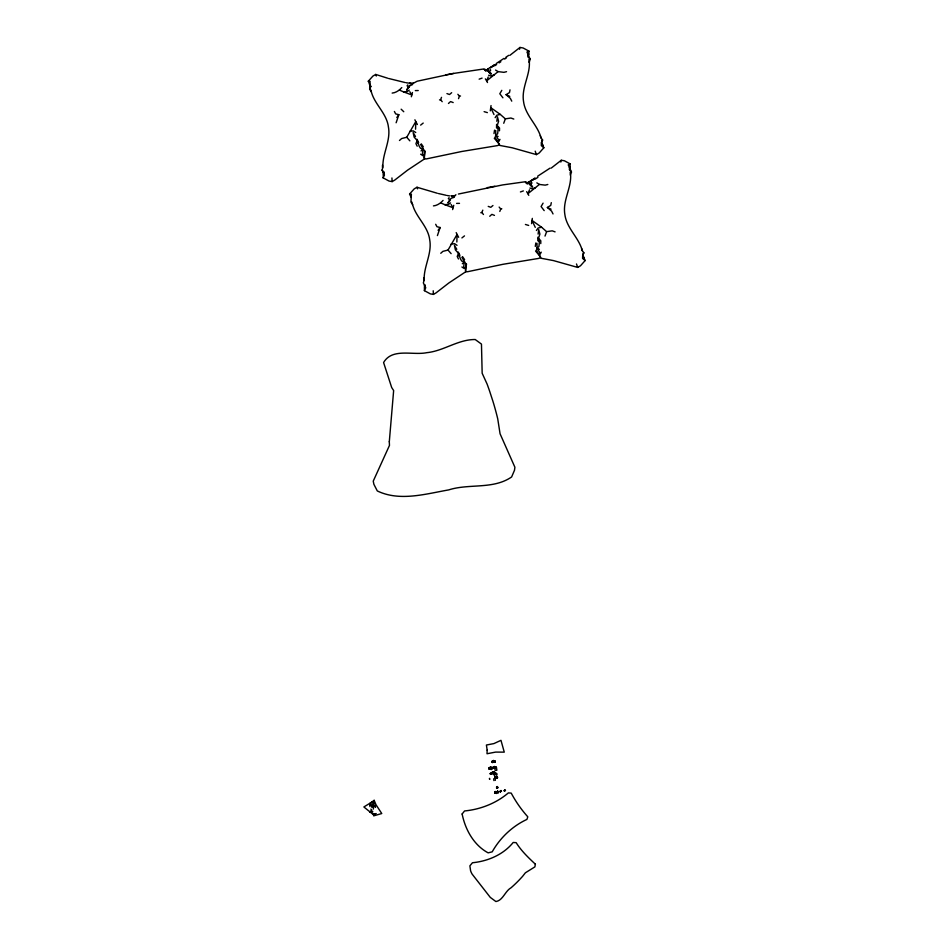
<?xml version="1.0" encoding="UTF-8"?>
<svg xmlns="http://www.w3.org/2000/svg" width="949" height="949" viewBox="0 0 949 949"><rect width="100%" height="100%" fill="white"/><g stroke="black" fill="none" stroke-linecap="round" stroke-linejoin="round"><path stroke-width="1.42" d="M497.264 777.255C494.726 778.975 494.524 776.104 495.532 778.666L495.639 778.156C493.444 775.558 499.127 777.302 497.205 777.516C494.358 778.856 494.204 777.883 495.758 777.872C500.835 777.634 492.294 777.622 496.398 776.401C494.797 779.615 497.715 774.586 494.939 778.571M415.567 129.206L415.781 121.626L414.903 119.799M456.849 242.007L457.062 234.427L456.184 232.612M490.55 767.124L491.736 767.824L489.731 767.705L489.186 769.153L490.906 768.37L490.396 767.326L489.233 767.8L489.328 768.785L490.55 767.124L491.95 768.82L491.546 767.753L489.233 767.8M491.084 769.58L491.475 769.449M496.541 792.154C493.599 794.455 496.766 790.149 494.939 792.747C496.742 794.621 495.022 789.865 495.259 792.534C495.781 794.206 496.303 793.091 495.366 791.49C498.011 793.352 492.828 792.368 496.718 792.083M495.331 780.149L495.295 780.398M382.483 167.676L382.506 165.09M410.988 197.048L409.565 194.035L411.392 194.201L410.929 202.042L412.554 204.391C415.686 217.013 428.023 226.135 429.695 239.729C432.269 253.632 423.491 266.681 424.191 280.074L423.337 282.897L425.745 287.737L424.393 290.643L430.324 293.87L433.444 294.404L436.006 292.909L448.853 282.968L465.734 271.758L465.698 263.537L461.878 257.333M423.764 280.489L423.788 277.891M490.099 768.014C488.142 768.121 492.899 767.183 490.455 767.622C492.922 768.607 488.403 766.709 489.85 768.524C495.698 768.216 486.54 766.151 491.95 768.726M494.5 760.861L493.539 760.576L494.275 761.798L492.531 762.557L492.27 761.228L493.587 760.552L494.761 761.145L493.017 761.644L494.5 761.525L495.01 762.32L493.741 760.861L494.393 760.861L495.034 762.391L494.737 761.003L493.053 761.24L494.785 761.086L494.975 762.249L494.5 760.861L492.294 761.264L493.587 760.552M497.252 786.507C494.227 788.536 500.894 786.08 496.896 788.394A2.206 0.89 -8.7 0 1 496.6 788.263C497.845 786.104 495.983 786.14 497.252 788.061M498.284 792.296L497.679 790.956L497.347 791.454L499.02 791.869L497.134 792.427L497.49 791.347M489.304 767.966C491.724 766.555 487.75 769.912 489.945 768.192C491.772 766.839 487.893 769.414 490.419 767.373C487.252 769.556 492.614 766.745 491.914 768.761C488.984 766.578 491.167 769.758 491.748 767.658M496.054 791.786C495.212 793.696 495.603 793.174 495.781 792.332C495.947 790.553 494.737 792.854 495.829 793.044C495.248 791.086 495.734 793.15 496.232 792.925C495.402 792.617 494.441 791.051 496.422 793.483M496.351 776.531C495.936 776.733 493.729 779.841 496.054 776.65C500.704 779.176 493.195 776.341 495.639 778.156M492.661 771.976L492.377 773.649L489.992 773.589L492.412 773.305C492.246 771.157 493.682 773.127 491.036 773.352L490.277 774.052M496.197 778.465L496.042 778.216M494.488 766.401C490.586 768.987 496.73 767.112 495.508 767.539C492.317 768.144 492.804 766.804 495.402 766.709C497.62 766.59 492.306 769.283 493.172 767.373C498.118 766.211 491.368 767.492 495.402 766.709M497.383 778.263L496.374 776.792L495.342 777.575L496.398 777.836L496.374 776.567M497.24 777.35C496.813 778.405 497.418 776.911 495.449 777.041C494.073 779.366 496.22 775.558 496.861 777.29M496.232 791.739C494.963 794.028 495.71 789.177 495.544 793.234M496.232 792.925C494.559 793.933 495.781 789.983 495.698 792.498M369.647 89.242L370.11 81.389L368.283 81.234L370.834 86.525L369.647 89.242L371.273 91.59C374.404 104.2 386.741 113.334 388.414 126.917C390.988 140.832 382.21 153.868 382.91 167.273L382.056 170.096L383.965 172.196L383.111 177.843L389.043 181.057L392.162 181.603L394.725 180.096L407.572 170.156L424.452 158.946L424.417 150.737L420.597 144.521M499.482 130.796L499.53 127.996L497.217 125.576L498.605 121.294L497.43 116.774L496.825 121.318M540.764 243.596L540.811 240.809L538.498 238.377L539.886 234.095L538.712 229.575L538.107 234.118M496.6 124.366L496.529 127.901L498.059 128.388L497.905 131.508L497.62 133.833L495.734 135.304L495.081 137.51L500.004 145.482L512.163 147.771L536.434 154.604L539.222 152.967L543.848 147.771L541.665 142.635L541.855 140.369L542.614 140.049L540.966 137.7C537.644 124.9 525.319 115.458 523.563 101.626C521.226 87.925 530.159 75.256 529.352 62.017L530.194 59.206L526.956 52.053L529.032 51.163L528.249 57.07L530.194 59.206M537.881 237.179L537.81 240.714L539.34 241.2L539.186 244.308L538.902 246.645L537.015 248.116L536.363 250.322L541.286 258.294L553.445 260.584L577.716 267.416L580.503 265.767L585.13 260.572L582.947 255.435L583.137 253.181L583.896 252.861L582.247 250.512C578.926 237.701 566.6 228.27 564.845 214.438C562.508 200.737 571.44 188.056 570.634 174.818L571.476 172.006L568.237 164.853L570.313 163.963L569.53 169.883L571.476 172.006M492.377 773.649L491.357 772.842L491.772 773.755L492.982 772.261L494.263 772.961L494.631 772.379L492.578 773.127M495.295 766.828C494.524 766.151 492.733 768.488 493.919 767.195C496.718 765.89 495.366 768.761 495.734 767.646C496.766 766.745 492.828 767.527 495.675 767.1C497.24 768.856 492.626 765.843 493.551 767.895C495.734 766.211 497.24 768.18 493.231 767.243M494.666 778.56C496.197 775.713 497.395 778.856 496.505 777.089C494.963 777.148 498.415 778.619 496.054 776.65C493.753 777.622 496.469 778.121 496.968 776.97M497.359 778.239L496.754 777.468M496.861 776.958C495.117 777.053 496.6 777.919 495.117 777.29M494.904 762.166C493.966 760.173 490.419 762.616 494.251 761.395C495.888 763.02 493.492 760.054 492.65 761.193C489.933 762.616 499.174 761.134 492.27 761.228M494.536 766.922C494.144 768.88 493.077 765.962 495.39 767.385M496.683 773.613L496.968 775.013L495.331 774.503A2.206 0.89 -8.7 0 0 494.904 774.681L494.156 775.203L494.809 774.016L496.635 773.898L495.473 773.198L496.434 773.482M495.319 778.227C495.971 776.341 497.24 778.05 495.686 777.017M496.374 776.792L495.758 777.872L494.737 777.326M496.268 776.745C495.319 778.963 497.205 775.641 495.663 777.824M496.612 777.041C494.512 779.224 495.402 775.891 496.517 777.978M371.688 805.44L371.617 807.113L372.21 801.739L374.155 800.327L376.018 804.764L381.759 813.53L373.704 815.855L373.135 813.388L373.301 814.349L376.207 813.554M495.829 791.608C494.975 793.874 495.959 792.368 495.319 791.632M494.654 767.658C494.5 765.487 494.856 767.931 493.16 767.077M495.188 791.798L496.374 793.435M495.983 793.257L496.28 793.115M369.896 806.603L370.217 803.079L372.21 801.739M494.998 777.326C496.707 777.053 495.212 778.394 496.624 777.112M496.612 777.421C494.322 777.86 496.991 777.919 495.876 777.041M495.971 792.012C494.749 792.735 495.817 791.632 495.378 793.008M489.186 769.153L489.352 768.168L491.701 767.575M492.329 761.395C493.409 761.976 491.653 761.881 493.516 760.6M493.8 767.622L493.67 767.302M494.263 774.514L495.52 773.174M494.904 777.373C496.197 778.133 496.778 777.634 495.544 777.053M492.282 761.537L492.472 762.474M495.781 767.99L495.746 767.409M495.532 778.666L494.939 778.334C496.256 776.294 494.915 778.358 496.517 777.112M494.5 761.525C490.194 761.145 496.576 761.442 494.844 761.845M495.698 792.379C494.156 793.139 496.635 791.43 495.307 791.964M495.449 791.727C495.698 793.091 495.07 791.229 495.971 792.118M491.784 768.073C492.567 768.666 488.237 767.172 490.325 767.646M424.393 290.643L424.5 285.091L425.247 284.997L424.606 287.998M494.393 761.193C490.597 762.189 494.844 761.098 492.768 761.893C494.322 760.268 492.068 762.047 493.753 761.466M495.449 777.041L495.853 777.789L495.663 777.184M492.899 761.774C491.57 761.715 493.373 762.51 493.492 760.647M497.098 787.54L497.596 787.8M493.373 768.322L493.551 767.29L493.433 768.239M489.328 768.785L490.099 768.382L489.174 768.5M501.036 790.837C498.51 792.344 502.27 791.193 500.669 790.92M504.382 790.28C505.224 790.529 504.5 790.837 504.678 790.137M495.01 767.373C494.121 768.476 494.476 765.392 493.255 768.393M497.43 792.32C497.027 789.556 499.304 793.91 497.703 792.925A2.206 0.89 -8.7 0 1 497.288 792.759L497.857 792.652M500.242 791.49C499.554 790.47 502.792 789.912 500.431 791.727M495.295 778.31L495.141 778.144M495.271 777.16L495.829 777.694L495.141 777.373M495.983 792.557L495.295 792.047M369.98 804.906L370.217 803.079L363.87 806.958L372.483 813.945L374.76 813.934M531.57 223.644L532.318 218.377M494.393 760.861L492.27 761.893M490.289 110.843L491.036 105.564M495.722 130.464L495.734 135.304L498.569 139.835L497.834 141.425M537.004 243.264L537.015 248.116L539.851 252.648L539.115 254.225M494.643 767.314L493.634 766.911M496.327 773.482L494.5 774.016M396.124 122.765L398.853 114.699L395.662 113.892L394.404 111.484M437.418 235.577L440.134 227.511L436.943 226.704L435.686 224.284M495.425 774.254L494.334 774.289M496.374 776.697L495.58 777.682M425.259 151.152L424.191 157.048M466.54 263.964L465.473 269.86M494.002 133.607L494.548 130.143M535.283 246.42L535.829 242.956M495.046 766.863L494.014 767.397M489.518 768.726L491.155 767.433M491.558 767.848L491.819 768.607L490.704 767.397M493.777 761.003L492.531 762.391M494.963 792.937L495.022 792.605M411.356 96.774L412.459 92.504M452.637 209.587L453.741 205.304M510.016 89.858L509.471 92.599L506.09 94.663L510.348 98.376L511.748 101.14M551.298 202.659L550.752 205.399L547.359 207.463L551.63 211.188L553.03 213.94M490.396 767.326L490.099 768.382M489.909 767.883L491.392 768.382L490.989 767.788M495.319 777.563L495.853 777.397M519.554 49.241L519.993 47.45L523.113 47.972L529.032 51.163M560.835 162.042L561.274 160.262L564.394 160.772L570.313 163.963M496.434 777.812L497.347 778.05M489.293 768.465L491.238 768.37L491.202 767.563M491.736 767.824L491.072 768.097M504.441 790.944L505.343 790.47M415.508 136.514L413.135 132.528L414.132 137.095L417.228 140.547L419.209 146.229L420.49 148.269L422.922 148.934L422.424 154.082L423.942 155.245M456.789 249.314L454.417 245.34L455.413 249.907L458.509 253.347L460.49 259.041L461.772 261.082L464.203 261.734L463.705 266.894L465.224 268.045M494.666 766.863L495.603 767.077M501.333 791.252L500.182 791.43M495.354 792.783L495.497 792.7M493.255 761.478L493.385 760.873M505.046 790.054L504.5 790.814M488.237 77.023L486.623 80.902L487.489 82.539M529.518 189.824L527.905 193.703L528.771 195.34M458.533 98.649L459.423 96.157L457.857 94.283M499.815 211.449L500.704 208.958L499.138 207.084M491.879 772.367L491.902 773.269M545.011 236.087L546.624 231.651L552.199 230.832L555.082 231.864M503.729 123.275L505.343 118.85L510.918 118.02L513.8 119.052M417.37 124.473L415.781 121.626L406.741 137.261L401.629 138.554L399.47 140.488M458.652 237.286L457.062 234.427L448.023 250.062L442.91 251.355L440.751 253.288M489.696 767.824L490.265 767.563M491.546 767.895L491.606 767.492M439.517 99.93L440.585 99.681L441.522 97.344M480.787 212.73L481.855 212.481L482.804 210.144M492.163 772.747L494.631 772.379M489.316 72.492L490.93 74.354L491.262 73.441L489.067 72.421L489.352 71.697L487.905 70.487M530.598 185.304L532.211 187.167L532.543 186.253L530.349 185.233L530.633 184.509L529.186 183.287L527.134 183.691L526.031 182.943L528.19 183.038L531.179 181.378M417.228 140.547L415.935 143.643L417.192 146.193M458.509 253.347L457.216 256.455L458.474 258.994M542.935 145.327L541.404 142.741L542.614 140.049M584.216 258.128L582.686 255.542L583.896 252.861M383.111 177.843L384.464 174.924L382.056 170.096M494.619 772.794L493.587 771.94L492.994 772.972M492.353 762.213L493.646 761.074M494.832 778.31L495.07 777.622M493.871 772.664L494.287 771.976L494.263 772.961M497.596 791.537L497.798 792.249M495.425 773.423L494.239 773.886M498.723 141.626L499.981 139.361M540.005 254.427L541.262 252.173M494.026 767.658L494.631 767.433M408.023 87.711L406.623 90.131L409.849 85.363L408.889 86.466M449.304 200.512L447.904 202.944L450.336 200.203L448.343 198.626L449.067 197.689M501.796 90.345L499.815 93.749L502.911 97.806M543.077 203.145L541.096 206.55L544.192 210.619M493.373 760.944L492.424 761.762M493.634 761.667L492.756 761.478M489.731 767.705L490.835 768.038L490.075 768.144M493.694 778.773L493.907 780.588M495.141 117.664L496.813 115.22L500.289 114.414L505.343 118.85M536.422 230.477L538.095 228.033L541.571 227.226L546.624 231.651M492.994 772.676L493.587 771.94M492.507 762.225L493.136 761.81M489.067 72.421L490.657 70.179L490.075 69.491M530.349 185.233L531.938 182.991L531.357 182.303M396.812 117.522L398.853 114.699M438.094 230.322L440.134 227.511M413.752 83.049L417.145 81.223L453.586 73.429L483.646 68.992L487.252 70.048L484.749 70.143L485.852 70.878L487.43 70.036M455.034 195.862L455.911 194.711M407.785 84.888L407.062 85.825L409.055 87.391M490.633 768.144L490.194 767.753M485.378 78.862L486.623 80.902L498.118 71.626L503.931 72.338L506.541 71.685M526.659 191.662L527.905 193.703L539.4 184.438L545.201 185.138L547.822 184.486M450.17 199.266L452.044 197.724M409.007 86.739L410.763 84.912M368.283 81.234L372.933 76.062L375.721 74.437L387.595 78.186M409.565 194.035L414.215 188.875L417.002 187.25L437.264 193.24M421.071 150.95L422.922 148.934M462.353 263.751L464.203 261.734M491.238 773.672L490.503 773.601L491.582 773.316L491.487 774.099L491.036 773.352M392.162 93.085C395.911 92.777 399.351 90.357 401.783 87.593M433.444 205.897C437.192 205.577 440.633 203.157 443.064 200.405M500.491 791.596L500.479 791.122M417.702 143.429L418.604 142.48L417.002 139.254M458.984 256.242L459.885 255.293L458.284 252.066M485.852 70.878L487.774 69.04M529.056 181.852L527.134 183.691L529.091 182.493L528.19 183.038M448.462 103.465L450.585 101.555L453.183 102.575M489.731 216.265L491.867 214.355L494.465 215.387M504.251 790.707L504.738 790.422M487.632 69.336L489.055 68.138M528.913 182.137L530.337 180.939M492.946 205.506L490.787 207.321L488.225 206.384M451.665 92.694L449.506 94.52L446.943 93.583M373.313 809.082L373.894 805.049L373.906 806.721M420.632 125.114L423.207 123.062M461.914 237.926L464.488 235.874M370.383 811.395L369.659 811.976L370.395 811.419L371.332 812.344L372.779 811.383M494.524 64.959L492.958 66.169L495.532 64.342M509.945 55.303L519.993 47.45M551.227 168.103L561.274 160.262M493.622 65.279L490.325 67.664M534.904 178.08L531.606 180.464M412.032 83.69L413.479 82.658M453.314 196.502L454.761 195.47M409.256 90.096L407.204 91.555L403.527 91.875L399.434 90.084M504.666 59.087L506.529 57.759M450.538 202.908L448.486 204.367L444.808 204.676L440.716 202.896M499.138 62.895L500.847 61.732M496.398 63.393L504.014 58.387M537.68 176.194L550.052 168.127M505.947 57.177L508.771 55.327M490.799 67.676L493.931 65.528L489.945 67.687M494.797 65.706L496.635 64.544M532.081 180.476L533.468 179.61M535.165 179.088L537.917 177.356M535.212 178.341L531.226 180.488M528.949 54.152L528.154 54.591L528.249 57.07M570.23 166.953L569.436 167.404L569.53 169.883M485.746 70.107L488.32 69.348M541.404 142.741L541.298 145.588L543.848 147.771M582.686 255.542L582.579 258.389L585.13 260.572M411.463 85.019L412.578 84.568M452.744 197.831L453.859 197.368M479.138 79.147L482.08 78.115M520.42 191.947L523.362 190.915M494.239 74.912L490.787 75.92L488.616 75.244M535.521 187.712L532.069 188.732L529.898 188.056M458.426 194.035L502.602 184.925L524.927 181.805L528.534 182.86M527.027 182.908L528.676 182.528M445.923 74.841L453.586 73.429M487.205 187.653L494.868 186.229M500.277 791.644L501.511 791.181M504.275 790.861L505.52 790.398M409.624 131.401L413.23 130.867L415.757 132.504M450.905 244.213L454.512 243.668L457.038 245.317M459.423 96.157L460.514 95.991M500.704 208.958L501.796 208.792M383.965 172.196L383.218 172.291L383.325 175.185M415.33 90.594L418.212 90.535M456.611 203.394L459.494 203.347M454.298 196.858L453.005 197.012M451.736 196.241L454.191 196.479M412.91 83.678L406.018 82.717M447.299 195.518L449.612 195.933M404.986 82.504L388.556 78.459M446.267 195.316L438.402 193.525M403.527 91.875L411.724 94.924L409.814 91.697M444.808 204.676L453.005 207.724L451.095 204.51M409.719 82.978L411.985 83.488M451 195.779L453.266 196.289M484.12 111.65L487.383 112.623M525.414 224.462L528.664 225.435M484.156 69.431L485.319 69.977M525.438 182.244L526.6 182.789M547.359 207.463L551.084 209.207M506.09 94.663L509.791 96.395M495.734 135.304L498.118 136.526M537.015 248.116L539.4 249.338M500.289 114.414L490.716 107.617L493.99 114.532M541.571 227.226L531.998 220.429L535.272 227.345M489.352 71.697L487.762 70.795L488.498 71.566M530.633 184.509L529.044 183.596L529.779 184.379M369.327 84.01L370.834 86.525M495.556 70.06L498.118 71.626M536.837 182.86L539.4 184.438M420.644 154.201L423.076 155.778M461.926 267.013L464.358 268.579M498.474 143.157L494.275 138.246M539.756 255.957L535.556 251.058M401.154 109.194L403.764 111.733M406.741 137.261L409.849 140.843M448.023 250.062L451.131 253.644M370.881 809.106L371.818 810.185M371.13 810.837L372.067 811.929M440.585 99.681L442.198 101.697M481.855 212.481L483.468 214.498M372.399 806.365L373.123 807.362M421.273 143.857L423.325 146.834M462.554 256.657L464.607 259.646M496.885 787.611L496.908 787.041M576.482 263.964L577.716 267.416M535.2 151.164L536.434 154.604M417.002 187.25L417.572 188.851M375.721 74.437L376.29 76.039M411.724 201.888L412.566 204.652M370.442 89.087L371.284 91.851M538.498 238.377L539.34 241.2M497.217 125.576L498.059 128.388M581.571 248.401L582.271 250.821M540.289 135.6L540.989 138.02M540.017 256.444L540.396 257.796L538.617 258.425L503.053 264.285L467.679 271.699L465.734 271.758L465.413 270.406M498.735 143.643L499.115 144.983L497.335 145.624L461.772 151.484L426.398 158.898L424.452 158.946L424.132 157.593M375.306 805.464L375.472 807.385M433.207 290.774L433.444 294.404M391.925 177.961L392.162 181.603M570.219 172.243L570.325 175.138M528.937 59.431L529.044 62.337M462.139 813.993C465.224 829.509 473.788 845.156 488.142 852.854L492.199 851.846C500.087 837.872 512.341 826.164 526.92 819.414L527.798 816.816C521.309 809.58 515.793 801.691 511.226 793.115L508.391 792.889C496.185 803.293 480.491 809.426 464.559 810.956L462.139 813.993M487.169 750.173L487.015 753.743L495.627 752.094L504.263 752.142L500.977 740.339L493.907 743.589L486.41 745.024L487.169 750.173M389.304 441.736L389.47 445.413L373.242 481.143L373.894 484.322L377.299 490.941C399.612 501.713 425.591 493.966 448.699 489.898C469.186 483.338 493.112 489.72 511.618 476.967L514.5 470.253L514.892 467.24L500.064 433.752L497.739 418.889A318.698 290.691 -20.1 0 0 495.592 410.478L494.904 407.987A276.681 252.363 -20.1 0 0 492.721 400.656L489.684 391.332A389.695 355.448 -20.1 0 0 487.098 384.06L482.163 373.254L481.463 344.096L475.212 339.528C458.106 339.374 443.634 351.023 426.825 352.672C412.685 355.602 392.257 347.654 383.586 362.542L391.688 387.524L393.645 390.561L389.304 441.736M535.378 864.207L534.868 866.888L525.378 872.807L522.602 876.33A138.079 125.944 -20.1 0 1 520.621 878.489L519.993 879.165A101.567 92.646 -20.1 0 1 518.035 881.194A98.02 89.408 -20.1 0 1 515.959 883.258L515.248 883.934A114.141 104.105 -20.1 0 1 511.096 887.742C504.987 891.111 503.089 900.387 495.9 901.55L490.277 897.386L472.127 874.112A21.78 19.87 -20.1 0 1 470.585 870.719L469.885 865.832L472.46 862.748C487.928 861.229 503.385 854.634 513.184 842.475L516.161 842.665C521.345 850.968 528.332 857.576 535.378 864.207M373.491 804.23L373.289 805.926L374.155 800.327L373.491 804.23M489.506 778.465L489.648 779.343L489.506 778.465M496.469 767.658L494.773 767.978L495.176 770.552L496.861 770.232L496.469 767.658"/></g></svg>
